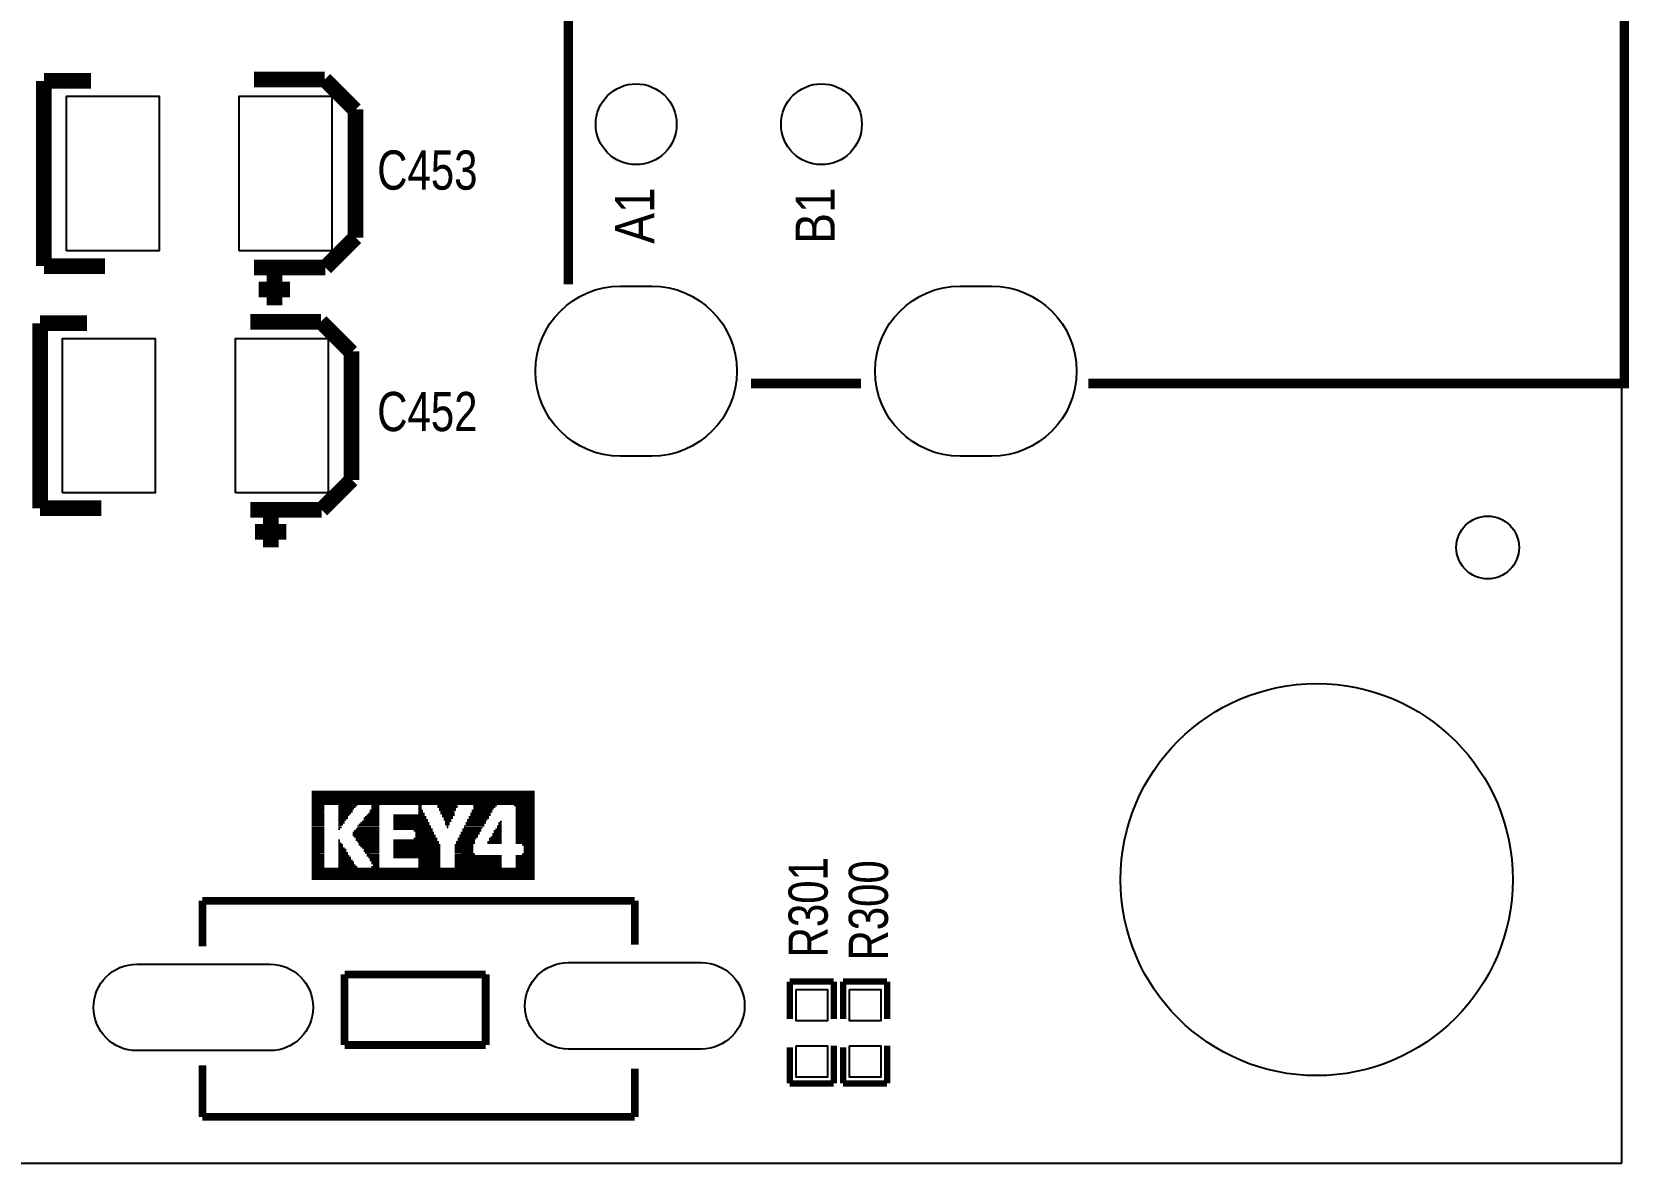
# Model space of a CAD drawing. Extents: x -7 to 215, y -4 to 107.
# Drawn here: x 189.22 to 215.08, y 8.26 to 26.58 of the extents above; entities that cross this region are included whole.
import ezdxf

# ---------------------------------------------------------------- set-up
doc = ezdxf.new("R2010")
doc.units = 0
for name, color, linetype in [('BG_OUTLINE', 3, 'CONTINUOUS'), ('MA_PEN3', 5, 'CONTINUOUS'), ('PG_SILKSCREEN_TOP', 6, 'CONTINUOUS'), ('PIN_TOP', 7, 'CONTINUOUS'), ('RD_SILKSCREEN_TOP', 8, 'CONTINUOUS')]:
    doc.layers.add(name, color=color, linetype=linetype)

msp = doc.modelspace()

# ---------------------------------------------------------------- linework, layer by layer
at = {"layer": 'BG_OUTLINE'}
msp.add_lwpolyline([(96.282764, 8.255), (130.801364, 8.255), (190.206122, 8.255), (214.304372, 8.255), (214.812372, 8.255), (214.964772, 8.255), (214.964772, 106.654092), (214.812372, 106.654092), (214.304372, 106.654092), (190.206122, 106.654092), (143.775938, 106.654092), (0, 106.654092)], dxfattribs=at)
at = {"layer": 'MA_PEN3', "const_width": 0.0254}
for points in [[(193.752216, 14.247622), (197.359016, 14.247622)], [(193.75247, 14.273022), (197.35927, 14.273022)], [(193.75247, 14.222222), (197.35927, 14.222222)], [(193.752216, 14.146022), (197.359016, 14.146022)], [(193.752216, 14.069822), (197.359016, 14.069822)], [(193.752216, 13.968222), (193.95567, 13.968222)], [(193.75247, 14.196822), (197.35927, 14.196822)], [(193.75247, 14.171168), (197.359016, 14.171422)], [(193.75247, 14.120622), (197.35927, 14.120622)], [(193.75247, 14.094968), (197.35927, 14.094968)], [(193.75247, 14.044422), (193.95567, 14.044168)], [(193.75247, 14.019022), (193.95567, 14.019022)], [(193.75247, 13.993368), (193.95567, 13.993622)], [(194.18427, 14.044422), (194.48907, 14.044168)], [(194.18427, 14.019022), (194.46367, 14.019022)], [(194.18427, 13.993368), (194.43827, 13.993368)], [(194.18427, 13.968222), (194.41287, 13.968222)], [(194.69227, 13.968222), (194.84467, 13.968222)], [(194.71767, 14.044422), (194.84467, 14.044168)], [(194.71767, 14.019022), (194.844416, 14.019022)], [(194.71767, 13.993368), (194.84467, 13.993622)], [(195.479416, 14.044422), (195.53047, 14.044168)], [(195.479416, 14.019022), (195.53047, 14.019022)], [(195.47967, 13.993622), (195.53047, 13.993622)], [(195.47967, 13.968222), (195.55587, 13.968222)], [(195.784216, 14.044168), (196.11467, 14.044422)], [(195.78447, 14.019022), (196.11467, 14.019022)], [(195.80987, 13.993622), (196.08927, 13.993622)], [(195.80987, 13.968222), (196.08927, 13.968222)], [(196.34327, 13.968222), (196.67347, 13.968222)], [(196.36867, 14.044422), (196.749416, 14.044168)], [(196.36867, 14.019022), (196.72427, 14.019022)], [(196.36867, 13.993368), (196.69887, 13.993622)], [(197.02907, 14.044168), (197.35927, 14.044422)], [(197.054216, 14.019022), (197.35927, 14.019022)], [(197.05447, 13.993622), (197.359016, 13.993622)], [(197.05447, 13.968222), (197.359016, 13.968222)], [(193.752216, 13.892022), (193.95567, 13.892022)], [(193.752216, 13.815822), (193.95567, 13.815822)], [(193.752216, 13.714222), (193.95567, 13.714222)], [(193.75247, 13.942822), (193.95567, 13.942568)], [(193.75247, 13.917168), (193.95567, 13.917422)], [(193.75247, 13.866622), (193.95567, 13.866368)], [(193.75247, 13.841222), (193.95567, 13.841222)], [(193.75247, 13.790422), (193.95567, 13.790422)], [(193.75247, 13.765022), (193.95567, 13.764768)], [(193.75247, 13.739368), (193.95567, 13.739622)], [(194.184016, 13.892022), (194.361816, 13.892022)], [(194.184016, 13.714222), (194.23507, 13.714222)], [(194.18427, 13.942822), (194.412616, 13.942822)], [(194.18427, 13.917168), (194.387216, 13.917422)], [(194.18427, 13.866622), (194.336416, 13.866622)], [(194.18427, 13.841222), (194.336416, 13.841222)], [(194.18427, 13.815568), (194.31127, 13.815822)], [(194.18427, 13.790422), (194.285616, 13.790422)], [(194.18427, 13.765022), (194.28587, 13.765022)], [(194.18427, 13.739368), (194.26047, 13.739368)], [(194.48907, 13.714222), (194.84467, 13.714222)], [(194.514216, 13.739368), (194.84467, 13.739622)], [(194.53987, 13.765022), (194.844416, 13.765022)], [(194.56527, 13.790422), (194.84467, 13.790422)], [(194.590416, 13.841222), (194.844416, 13.841222)], [(194.59067, 13.815822), (194.84467, 13.815822)], [(194.61607, 13.866622), (194.84467, 13.866368)], [(194.641216, 13.892022), (194.84467, 13.892022)], [(194.66687, 13.917422), (194.84467, 13.917422)], [(194.692016, 13.942822), (194.844416, 13.942822)], [(195.073016, 13.892022), (195.58127, 13.892022)], [(195.073016, 13.815822), (195.63207, 13.815822)], [(195.073016, 13.790422), (195.63207, 13.790422)], [(195.073016, 13.714222), (195.682616, 13.714222)], [(195.07327, 13.866622), (195.60667, 13.866622)], [(195.07327, 13.841222), (195.60667, 13.841222)], [(195.07327, 13.765022), (195.657216, 13.765022)], [(195.07327, 13.739368), (195.657216, 13.739368)], [(195.479416, 13.942822), (195.555616, 13.942822)], [(195.479416, 13.917168), (195.58127, 13.917168)], [(195.835016, 13.942822), (196.06387, 13.942568)], [(195.835016, 13.917168), (196.06387, 13.917422)], [(195.860416, 13.892022), (196.06387, 13.892022)], [(195.86067, 13.866622), (196.03847, 13.866622)], [(195.88607, 13.841222), (196.03847, 13.841222)], [(195.88607, 13.815822), (196.01307, 13.815568)], [(195.911216, 13.765022), (195.987416, 13.765022)], [(195.91147, 13.790422), (196.01307, 13.790422)], [(195.91147, 13.739622), (195.98767, 13.739622)], [(195.93687, 13.714222), (195.962016, 13.714222)], [(196.216016, 13.714222), (196.54647, 13.714222)], [(196.24167, 13.764768), (196.57187, 13.765022)], [(196.24167, 13.739622), (196.54647, 13.739368)], [(196.26707, 13.815822), (196.59727, 13.815822)], [(196.26707, 13.790422), (196.571616, 13.790422)], [(196.29247, 13.866622), (196.622416, 13.866622)], [(196.29247, 13.841222), (196.622416, 13.841222)], [(196.317616, 13.917422), (196.64807, 13.917168)], [(196.317616, 13.892022), (196.647816, 13.892022)], [(196.343016, 13.942822), (196.67347, 13.942822)], [(196.749416, 13.714222), (196.825616, 13.714222)], [(196.774816, 13.765022), (196.82587, 13.765022)], [(196.77507, 13.739622), (196.82587, 13.739368)], [(196.800216, 13.790422), (196.82587, 13.790422)], [(197.054216, 13.942822), (197.35927, 13.942822)], [(197.054216, 13.917168), (197.35927, 13.917168)], [(197.054216, 13.866622), (197.35927, 13.866622)], [(197.054216, 13.841222), (197.35927, 13.841222)], [(197.054216, 13.765022), (197.35927, 13.765022)], [(197.054216, 13.739368), (197.35927, 13.739368)], [(197.05447, 13.892022), (197.359016, 13.892022)], [(197.05447, 13.815822), (197.359016, 13.815822)], [(197.05447, 13.790422), (197.359016, 13.790422)], [(197.05447, 13.714222), (197.359016, 13.714222)], [(193.752216, 13.638022), (193.95567, 13.638022)], [(193.752216, 13.536422), (193.95567, 13.536422)], [(193.752216, 13.460222), (193.95567, 13.460222)], [(193.75247, 13.688822), (193.95567, 13.688568)], [(193.75247, 13.663422), (193.95567, 13.663422)], [(193.75247, 13.612622), (193.95567, 13.612368)], [(193.75247, 13.587222), (193.95567, 13.587222)], [(193.75247, 13.561568), (193.95567, 13.561822)], [(193.75247, 13.511022), (193.95567, 13.510768)], [(193.75247, 13.485622), (193.95567, 13.485622)], [(193.75247, 13.434822), (193.95567, 13.434568)], [(194.18427, 13.688822), (194.23507, 13.688568)], [(194.18427, 13.663422), (194.20967, 13.663422)], [(194.18427, 13.485622), (194.20967, 13.485622)], [(194.18427, 13.459968), (194.209416, 13.460222)], [(194.18427, 13.434822), (194.23507, 13.434568)], [(194.412616, 13.587222), (194.844416, 13.587222)], [(194.41287, 13.612368), (194.84467, 13.612368)], [(194.41287, 13.561822), (194.84467, 13.561822)], [(194.43827, 13.637768), (194.84467, 13.638022)], [(194.43827, 13.536422), (194.84467, 13.536422)], [(194.46367, 13.663422), (194.84467, 13.663422)], [(194.46367, 13.511022), (194.84467, 13.510768)], [(194.46367, 13.485622), (194.84467, 13.485622)], [(194.48907, 13.688568), (194.84467, 13.688568)], [(194.48907, 13.460222), (194.84467, 13.460222)], [(194.514216, 13.434822), (194.84467, 13.434568)], [(195.073016, 13.460222), (195.80987, 13.460222)], [(195.07327, 13.688822), (195.68287, 13.688822)], [(195.07327, 13.663422), (195.70827, 13.663422)], [(195.07327, 13.485622), (195.78447, 13.485622)], [(195.07327, 13.434822), (195.80987, 13.434568)], [(195.40347, 13.637768), (195.70827, 13.638022)], [(195.40347, 13.511022), (195.78447, 13.511022)], [(195.428616, 13.612368), (195.73367, 13.612368)], [(195.428616, 13.561822), (195.75907, 13.561568)], [(195.428616, 13.536422), (195.75907, 13.536422)], [(195.42887, 13.587222), (195.733416, 13.587222)], [(195.93687, 13.688822), (195.96227, 13.688822)], [(196.08927, 13.460222), (196.393816, 13.460222)], [(196.08927, 13.434568), (196.393816, 13.434568)], [(196.11467, 13.511022), (196.41947, 13.510768)], [(196.11467, 13.485622), (196.39407, 13.485622)], [(196.139816, 13.561822), (196.444616, 13.561568)], [(196.139816, 13.536422), (196.44487, 13.536422)], [(196.165216, 13.587222), (196.47027, 13.587222)], [(196.16547, 13.612368), (196.47027, 13.612622)], [(196.19087, 13.663422), (196.49567, 13.663422)], [(196.19087, 13.637768), (196.49567, 13.638022)], [(196.21627, 13.688822), (196.52107, 13.688568)], [(196.59727, 13.460222), (196.825616, 13.460222)], [(196.59727, 13.434568), (196.82587, 13.434822)], [(196.622416, 13.511022), (196.82587, 13.511022)], [(196.622416, 13.485622), (196.82587, 13.485622)], [(196.647816, 13.536422), (196.825616, 13.536422)], [(196.67347, 13.587222), (196.82587, 13.587222)], [(196.67347, 13.561822), (196.82587, 13.561568)], [(196.69887, 13.638022), (196.825616, 13.638022)], [(196.69887, 13.612368), (196.82587, 13.612622)], [(196.72427, 13.663422), (196.82587, 13.663422)], [(196.74967, 13.688822), (196.82587, 13.688822)], [(197.054216, 13.688822), (197.35927, 13.688822)], [(197.054216, 13.663422), (197.35927, 13.663422)], [(197.054216, 13.587222), (197.35927, 13.587222)], [(197.054216, 13.511022), (197.35927, 13.511022)], [(197.054216, 13.485622), (197.35927, 13.485622)], [(197.05447, 13.638022), (197.359016, 13.638022)], [(197.05447, 13.612368), (197.359016, 13.612368)], [(197.05447, 13.561822), (197.35927, 13.561568)], [(197.05447, 13.536422), (197.359016, 13.536422)], [(197.05447, 13.460222), (197.359016, 13.460222)], [(197.05447, 13.434568), (197.359016, 13.434568)], [(193.752216, 13.358622), (193.95567, 13.358622)], [(193.752216, 13.282422), (193.95567, 13.282422)], [(193.752216, 13.180822), (193.95567, 13.180822)], [(193.75247, 13.409422), (193.95567, 13.409422)], [(193.75247, 13.383768), (193.95567, 13.384022)], [(193.75247, 13.333222), (193.95567, 13.332968)], [(193.75247, 13.307822), (193.95567, 13.307822)], [(193.75247, 13.257022), (193.95567, 13.256768)], [(193.75247, 13.231622), (193.95567, 13.231622)], [(193.75247, 13.205968), (193.95567, 13.206222)], [(194.184016, 13.282422), (194.33667, 13.282422)], [(194.18427, 13.409422), (194.26047, 13.409422)], [(194.18427, 13.383768), (194.26047, 13.383768)], [(194.18427, 13.358622), (194.285616, 13.358622)], [(194.18427, 13.333222), (194.31127, 13.332968)], [(194.18427, 13.307822), (194.31127, 13.307822)], [(194.18427, 13.257022), (194.336416, 13.257022)], [(194.18427, 13.231622), (194.36207, 13.231622)], [(194.18427, 13.205968), (194.387216, 13.206222)], [(194.18427, 13.180822), (194.387216, 13.180822)], [(194.514216, 13.409422), (194.844416, 13.409422)], [(194.53987, 13.383768), (194.84467, 13.384022)], [(194.56527, 13.358622), (194.84467, 13.358622)], [(194.590416, 13.333222), (194.84467, 13.332968)], [(194.590416, 13.307822), (194.84467, 13.307822)], [(194.61607, 13.282168), (194.84467, 13.282422)], [(194.641216, 13.256768), (194.84467, 13.256768)], [(194.64147, 13.231622), (194.844416, 13.231622)], [(194.66687, 13.206222), (194.84467, 13.206222)], [(194.69227, 13.180822), (194.84467, 13.180822)], [(195.073016, 13.358622), (195.83527, 13.358622)], [(195.073016, 13.282422), (195.83527, 13.282422)], [(195.073016, 13.206222), (195.835016, 13.205968)], [(195.07327, 13.409422), (195.835016, 13.409422)], [(195.07327, 13.383768), (195.835016, 13.383768)], [(195.07327, 13.333222), (195.835016, 13.333222)], [(195.07327, 13.307822), (195.835016, 13.307822)], [(195.07327, 13.257022), (195.835016, 13.257022)], [(195.07327, 13.231622), (195.835016, 13.231622)], [(195.47967, 13.180822), (195.83527, 13.180822)], [(196.06387, 13.409422), (196.36867, 13.409422)], [(196.06387, 13.384022), (196.36867, 13.383768)], [(196.06387, 13.358622), (196.36867, 13.358622)], [(196.06387, 13.332968), (196.36867, 13.333222)], [(196.06387, 13.307822), (196.36867, 13.307822)], [(196.06387, 13.282422), (196.36867, 13.282422)], [(196.06387, 13.256768), (196.39407, 13.257022)], [(196.06387, 13.231622), (196.82587, 13.231622)], [(196.06387, 13.206222), (196.82587, 13.205968)], [(196.06387, 13.180822), (196.825616, 13.180822)], [(197.054216, 13.231622), (197.35927, 13.231622)], [(197.05447, 13.206222), (197.359016, 13.206222)], [(197.05447, 13.180822), (197.359016, 13.180822)], [(197.15607, 13.409422), (197.35927, 13.409422)], [(197.15607, 13.257022), (197.35927, 13.257022)], [(197.181216, 13.358622), (197.359016, 13.358622)], [(197.181216, 13.282422), (197.359016, 13.282422)], [(197.18147, 13.383768), (197.359016, 13.384022)], [(197.18147, 13.333222), (197.35927, 13.333222)], [(197.18147, 13.307822), (197.35927, 13.307822)], [(193.752216, 13.104622), (193.95567, 13.104622)], [(193.752216, 13.003022), (197.359016, 13.003022)], [(193.752216, 12.926822), (197.359016, 12.926822)], [(193.75247, 13.155422), (193.95567, 13.155168)], [(193.75247, 13.129768), (193.95567, 13.130022)], [(193.75247, 13.079222), (193.95567, 13.078968)], [(193.75247, 13.053822), (193.95567, 13.053822)], [(193.75247, 13.028168), (197.359016, 13.028422)], [(193.75247, 12.977622), (197.35927, 12.977622)], [(193.75247, 12.951968), (197.35927, 12.951968)], [(194.184016, 13.104622), (194.43827, 13.104622)], [(194.18427, 13.155422), (194.412616, 13.155422)], [(194.18427, 13.129768), (194.43827, 13.129768)], [(194.18427, 13.079222), (194.46367, 13.079222)], [(194.18427, 13.053822), (194.48907, 13.053822)], [(194.692016, 13.155422), (194.84467, 13.155168)], [(194.717416, 13.104622), (194.84467, 13.104622)], [(194.71767, 13.129768), (194.84467, 13.130022)], [(194.71767, 13.053822), (194.844416, 13.053822)], [(194.74307, 13.078968), (194.84467, 13.078968)], [(195.479416, 13.155422), (195.835016, 13.155422)], [(195.479416, 13.129768), (195.835016, 13.129768)], [(195.479416, 13.079222), (195.835016, 13.079222)], [(195.479416, 13.053822), (195.835016, 13.053822)], [(195.47967, 13.104622), (195.83527, 13.104622)], [(196.06387, 13.155168), (196.82587, 13.155422)], [(196.06387, 13.130022), (196.82587, 13.129768)], [(196.06387, 13.104622), (196.825616, 13.104622)], [(196.06387, 13.078968), (196.82587, 13.079222)], [(196.06387, 13.053822), (196.82587, 13.053822)], [(197.054216, 13.155422), (197.35927, 13.155422)], [(197.054216, 13.129768), (197.35927, 13.129768)], [(197.054216, 13.079222), (197.35927, 13.079222)], [(197.054216, 13.053822), (197.35927, 13.053822)], [(197.05447, 13.104622), (197.359016, 13.104622)], [(193.752216, 12.850622), (197.359016, 12.850622)], [(193.75247, 12.901422), (197.35927, 12.901422)], [(193.75247, 12.876022), (197.35927, 12.876022)]]:
    msp.add_lwpolyline(points, dxfattribs=at)
at = {"layer": 'PG_SILKSCREEN_TOP'}
for points, const_width in [([(206.453994, 36.282884), (215.004904, 36.282884), (215.004904, 20.882864), (206.326994, 20.882864)], 0.1524), ([(197.904862, 22.486874), (197.904862, 34.551874)], 0.1524), ([(190.17615, 25.783032), (189.41415, 25.783032)], 0.254), ([(189.41415, 25.783032), (189.41415, 22.785832)], 0.254), ([(193.96075, 25.808432), (192.81775, 25.808432)], 0.254), ([(194.45605, 25.313132), (193.96075, 25.808432)], 0.254), ([(194.458844, 25.325832), (194.458844, 23.243032)], 0.254), ([(194.461638, 23.250144), (193.971926, 22.760432)], 0.254), ([(189.41415, 22.785832), (190.40475, 22.785832)], 0.254), ([(193.971926, 22.760432), (192.81775, 22.760432)], 0.254), ([(193.14795, 22.633432), (193.14795, 22.150832)], 0.254), ([(192.89395, 22.404832), (193.40195, 22.404832)], 0.254), ([(190.11519, 21.858732), (189.35319, 21.858732)], 0.254), ([(189.35319, 21.858732), (189.35319, 18.861532)], 0.254), ([(193.89979, 21.884132), (192.75679, 21.884132)], 0.254), ([(194.39509, 21.388832), (193.89979, 21.884132)], 0.254), ([(194.397884, 21.401532), (194.397884, 19.318732)], 0.254), ([(202.643994, 20.882864), (200.865994, 20.882864)], 0.1524), ([(194.400678, 19.325844), (193.910966, 18.836132)], 0.254), ([(189.35319, 18.861532), (190.34379, 18.861532)], 0.254), ([(193.910966, 18.836132), (192.75679, 18.836132)], 0.254), ([(193.08699, 18.709132), (193.08699, 18.226532)], 0.254), ([(192.83299, 18.480532), (193.34099, 18.480532)], 0.254), ([(198.98233, 12.503912), (191.982344, 12.503658)], 0.127), ([(191.982344, 12.503658), (191.982344, 11.767312)], 0.127), ([(198.98233, 11.792712), (198.98233, 12.503912)], 0.127), ([(194.28333, 10.167112), (194.28333, 11.310112)], 0.127), ([(194.28333, 11.310112), (196.56933, 11.310112)], 0.127), ([(196.56933, 11.310112), (196.56933, 10.167112)], 0.127), ([(201.49185, 11.195812), (201.49185, 10.586212)], 0.1016), ([(202.20305, 11.195812), (201.49185, 11.195812)], 0.1016), ([(202.20305, 11.195812), (202.20305, 10.586212)], 0.1016), ([(202.35545, 11.195812), (202.35545, 10.586212)], 0.1016), ([(203.06665, 11.195812), (202.35545, 11.195812)], 0.1016), ([(203.06665, 11.195812), (203.06665, 10.586212)], 0.1016), ([(196.56933, 10.167112), (194.28333, 10.167112)], 0.127), ([(201.49185, 9.544812), (201.49185, 10.129012)], 0.1016), ([(202.20305, 10.154412), (202.20305, 9.544812)], 0.1016), ([(202.35545, 9.544812), (202.35545, 10.129012)], 0.1016), ([(203.06665, 10.154412), (203.06665, 9.544812)], 0.1016), ([(191.982344, 9.003538), (191.982344, 9.836912)], 0.127), ([(198.98233, 9.786112), (198.98233, 9.003792)], 0.127), ([(202.20305, 9.544812), (201.49185, 9.544812)], 0.1016), ([(203.06665, 9.544812), (202.35545, 9.544812)], 0.1016), ([(198.98233, 9.003792), (191.982344, 9.003538)], 0.127)]:
    msp.add_lwpolyline(points, dxfattribs=dict(at, const_width=const_width))
at = {"layer": 'PIN_TOP'}
for points in [[(189.77864, 23.034371), (189.77864, 25.534493), (191.278764, 25.534493), (191.278764, 23.034371)], [(192.578736, 23.034371), (192.578736, 25.534493), (194.07886, 25.534493), (194.07886, 23.034371)], [(189.71768, 19.110071), (189.71768, 21.610193), (191.217804, 21.610193), (191.217804, 19.110071)], [(192.517776, 19.110071), (192.517776, 21.610193), (194.0179, 21.610193), (194.0179, 19.110071)], [(201.59345, 11.068812), (202.10145, 11.068812), (202.10145, 10.560812), (201.59345, 10.560812)], [(202.45705, 11.068812), (202.96505, 11.068812), (202.96505, 10.560812), (202.45705, 10.560812)], [(201.59345, 10.154412), (202.10145, 10.154412), (202.10145, 9.646412), (201.59345, 9.646412)], [(202.45705, 10.154412), (202.96505, 10.154412), (202.96505, 9.646412), (202.45705, 9.646412)]]:
    msp.add_lwpolyline(points, close=True, dxfattribs=at)
for points in [[(198.750936, 22.459696), (199.258936, 22.459696, -1), (199.258936, 19.705828), (198.750936, 19.705828, -1)], [(204.251052, 22.459696), (204.759052, 22.459696, -1), (204.759052, 19.705828), (204.251052, 19.705828, -1)], [(190.919354, 11.476736), (193.075306, 11.476736, -1), (193.075306, 10.076688), (190.919354, 10.076688, -1)], [(197.904354, 11.502136), (200.060306, 11.502136, -1), (200.060306, 10.102088), (197.904354, 10.102088, -1)]]:
    msp.add_lwpolyline(points, format="xyb", close=True, dxfattribs=at)
for centre, radius in [((199.004936, 25.082754), 0.65405), ((202.00493, 25.082754), 0.65405), ((212.79231, 18.226532), 0.508), ((210.02371, 12.846812), 3.175)]:
    msp.add_circle(centre, radius, dxfattribs=at)

# ---------------------------------------------------------------- texts
at = {"layer": 'PG_SILKSCREEN_TOP', "width": 0.8784}
for s, p in [('A1', (199.299576, 23.147274)), ('B1', (202.220576, 23.147274))]:
    msp.add_text(s, height=0.635, rotation=90, dxfattribs=at).set_placement(p)
at = {"layer": 'RD_SILKSCREEN_TOP', "width": 0.8}
for s, p in [('C453', (194.81165, 24.022812)), ('C452', (194.81165, 20.111212))]:
    msp.add_text(s, height=0.635, dxfattribs=at).set_placement(p)
for s, p in [('R301', (202.10653, 11.586972)), ('R300', (203.08189, 11.536172))]:
    msp.add_text(s, height=0.635, rotation=90, dxfattribs=at).set_placement(p)

doc.saveas('drawing.dxf')
